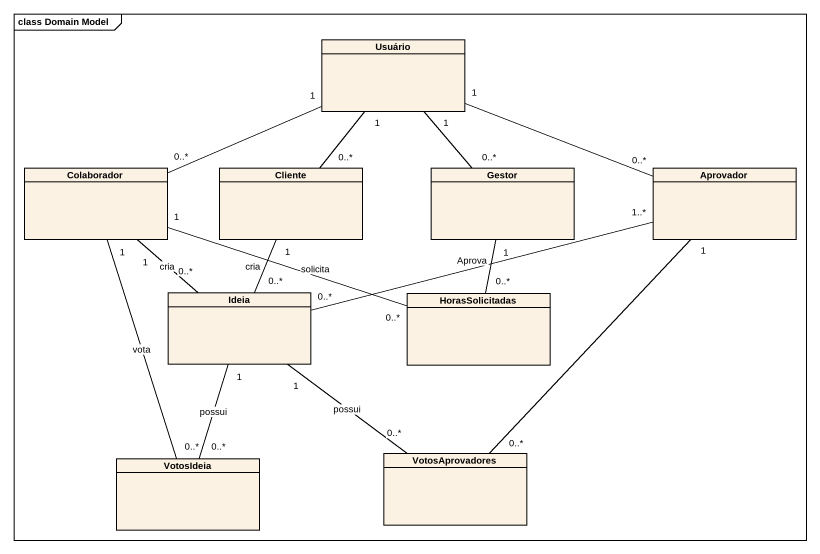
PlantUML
@startuml
mainframe class Domain Model
hide circle
hide empty members
class Usuário
class Colaborador
class Cliente
class Gestor
class Aprovador
class Ideia
class HorasSolicitadas
class VotosIdeia
class VotosAprovadores
Usuário "1" -left- "0..*" Colaborador
Usuário "1" -- "0..*" Cliente
Usuário "1" -- "0..*" Gestor
Usuário "1" -right- "0..*" Aprovador
Colaborador "1" -- "0..*" Ideia : cria
Colaborador "1" -right- "0..*" HorasSolicitadas : solicita
Colaborador "1" -- "0..*" VotosIdeia : vota
Cliente "1" -- "0..*" Ideia : cria
Gestor "1" -- "0..*" HorasSolicitadas : Aprova
Ideia "0..*" -right- "1..*" Aprovador
Ideia "1" -- "0..*" VotosAprovadores : possui
VotosIdeia "0..*" -up- "1" Ideia : possui
VotosAprovadores "0..*" -up- "1" Aprovador
@enduml
